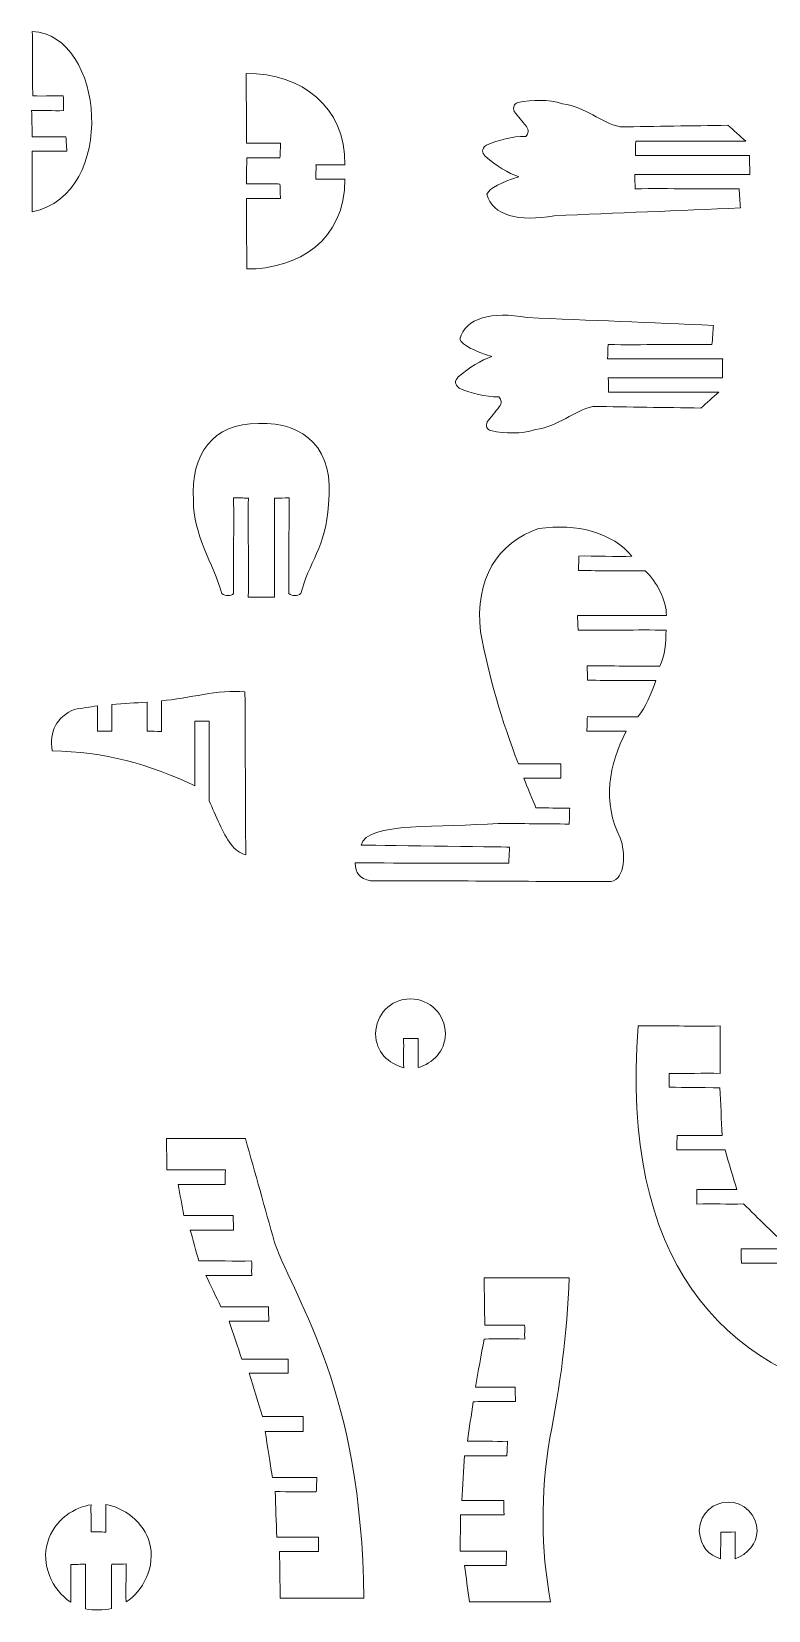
# Model space of a CAD drawing. Header units: millimetres. Extents: x -289 to 141, y -313 to 407.
# Drawn here: x -289.5 to -124.7, y -307.1 to 46.1 of the extents above; entities that cross this region are included whole.
import ezdxf

# ---------------------------------------------------------------- set-up
doc = ezdxf.new("R2010")
doc.units = ezdxf.units.MM
doc.header["$MEASUREMENT"] = 0
doc.layers.add('Camada 1', color=7, linetype='Continuous')

msp = doc.modelspace()

# ---------------------------------------------------------------- linework, layer by layer
at = {"layer": 'Camada 1', "color": 1, "lineweight": 5}
for points, knots in [([(-289.3064, 46.0622), (-289.2787, 41.3841), (-289.2512, 36.337), (-289.2233, 31.6587), (-289.2233, 31.6587), (-286.9441, 31.631), (-282.8006, 31.6757), (-282.3788, 31.6715), (-282.3788, 31.6715), (-282.3511, 30.5579), (-282.3301, 29.4949), (-282.3022, 28.3811), (-282.3022, 28.3811), (-284.6926, 28.3254), (-287.0818, 28.4478), (-289.472, 28.3919), (-289.472, 28.3919), (-289.4164, 26.4149), (-289.362, 24.4814), (-289.3064, 22.5041), (-289.3064, 22.5041), (-286.8049, 22.6156), (-284.2844, 22.4232), (-281.7829, 22.5345), (-281.7829, 22.5345), (-281.6996, 21.1979), (-281.6635, 20.6188), (-281.5799, 19.2821), (-281.5799, 19.2821), (-284.1927, 19.2821), (-286.7273, 19.2836), (-289.3397, 19.2836), (-289.3397, 19.2836), (-289.3118, 14.9117), (-289.3341, 10.0845), (-289.3064, 5.7126), (-289.3064, 5.7126), (-270.1133, 9.7535), (-273.1503, 45.4322), (-289.3064, 46.0622)], [0, 0, 0, 0, 0.1, 0.1, 0.1, 0.1, 0.2, 0.2, 0.2, 0.2, 0.3, 0.3, 0.3, 0.3, 0.4, 0.4, 0.4, 0.4, 0.5, 0.5, 0.5, 0.5, 0.6, 0.6, 0.6, 0.6, 0.7, 0.7, 0.7, 0.7, 0.8, 0.8, 0.8, 0.8, 0.9, 0.9, 0.9, 0.9, 1, 1, 1, 1]), ([(-241.3535, -7.0455), (-229.9155, -7.0955), (-219.2799, -0.605), (-219.4035, 13.0508), (-219.4035, 13.0508), (-221.5571, 13.0508), (-223.7228, 13.0486), (-225.8762, 13.0486), (-225.8762, 13.0486), (-225.9169, 14.1862), (-225.822, 15.1319), (-225.8626, 16.2698), (-225.8626, 16.2698), (-225.4222, 16.2564), (-219.7779, 16.2839), (-219.4122, 16.2725), (-219.4122, 16.2725), (-219.298, 29.3807), (-229.0017, 36.6339), (-241.4754, 36.7152), (-241.4754, 36.7152), (-241.4754, 31.4329), (-241.372, 26.3837), (-241.372, 21.1016), (-241.372, 21.1016), (-238.853, 21.1016), (-236.3211, 21.1165), (-233.8019, 21.1165), (-233.8019, 21.1165), (-233.8019, 19.938), (-233.9161, 19.0101), (-233.9161, 17.8319), (-233.9161, 17.8319), (-234.3661, 17.8302), (-241.1948, 17.8436), (-241.3636, 17.8413), (-241.3636, 17.8413), (-241.3636, 16.0129), (-241.38, 13.797), (-241.38, 11.9686), (-241.38, 11.9686), (-241.2101, 11.9765), (-234.3901, 11.9827), (-233.9139, 11.9589), (-233.9139, 11.9589), (-233.8733, 10.6181), (-233.8568, 10.0701), (-233.816, 8.7293), (-233.816, 8.7293), (-233.9942, 8.7189), (-241.2234, 8.7421), (-241.4091, 8.731), (-241.4091, 8.731), (-241.4091, 3.8552), (-241.3535, -2.1697), (-241.3535, -7.0455)], [0, 0, 0, 0, 0.07142857, 0.07142857, 0.07142857, 0.07142857, 0.14285714, 0.14285714, 0.14285714, 0.14285714, 0.21428571, 0.21428571, 0.21428571, 0.21428571, 0.28571429, 0.28571429, 0.28571429, 0.28571429, 0.35714286, 0.35714286, 0.35714286, 0.35714286, 0.42857143, 0.42857143, 0.42857143, 0.42857143, 0.5, 0.5, 0.5, 0.5, 0.57142857, 0.57142857, 0.57142857, 0.57142857, 0.64285714, 0.64285714, 0.64285714, 0.64285714, 0.71428571, 0.71428571, 0.71428571, 0.71428571, 0.78571429, 0.78571429, 0.78571429, 0.78571429, 0.85714286, 0.85714286, 0.85714286, 0.85714286, 0.92857143, 0.92857143, 0.92857143, 0.92857143, 1, 1, 1, 1]), ([(-187.645, 9.6806), (-186.3543, 4.8802), (-180.504, 3.4276), (-172.5803, 4.8552), (-172.5803, 4.8552), (-158.6925, 5.4437), (-144.8048, 6.0321), (-130.917, 6.6206), (-130.917, 6.6206), (-131.074, 7.7585), (-131.0904, 9.7612), (-131.2471, 10.8988), (-131.2471, 10.8988), (-138.9365, 10.7811), (-146.8004, 11.0165), (-154.4895, 10.8988), (-154.4895, 10.8988), (-154.5288, 12.1934), (-154.5342, 12.7977), (-154.5733, 14.0924), (-154.5733, 14.0924), (-145.9817, 14.0924), (-137.4339, 14.1203), (-128.8423, 14.1203), (-128.8423, 14.1203), (-128.8849, 14.6588), (-128.8611, 18.1406), (-128.8789, 18.3308), (-128.8789, 18.3308), (-137.2744, 18.2522), (-146.0428, 18.4242), (-154.438, 18.3459), (-154.438, 18.3459), (-154.399, 19.5619), (-154.4017, 20.3088), (-154.3624, 21.5251), (-154.3624, 21.5251), (-146.1632, 21.5251), (-137.9363, 21.5476), (-129.7369, 21.5476), (-129.7369, 21.5476), (-131.0708, 22.7635), (-132.408, 23.8821), (-133.7417, 25.0984), (-133.7417, 25.0984), (-141.7841, 24.9807), (-149.8265, 24.863), (-157.8687, 24.7453), (-157.8687, 24.7453), (-162.2335, 25.719), (-165.4033, 29.1711), (-170.6972, 29.9238), (-170.6972, 29.9238), (-174.0322, 30.8769), (-177.3671, 30.9022), (-180.7011, 30.1592), (-180.7011, 30.1592), (-181.5813, 29.8953), (-181.856, 29.2285), (-181.525, 28.1584), (-181.525, 28.1584), (-180.6227, 27.0598), (-179.7205, 25.9613), (-178.818, 24.863), (-178.818, 24.863), (-178.194, 24.0092), (-178.3116, 23.2764), (-178.9357, 22.6268), (-178.9357, 22.6268), (-182.0397, 22.6065), (-184.9633, 21.8635), (-187.7627, 20.626), (-187.7627, 20.626), (-188.9349, 19.8017), (-188.7702, 18.9781), (-187.9981, 18.1545), (-187.9981, 18.1545), (-185.4555, 15.8926), (-182.937, 14.4778), (-180.4657, 13.5645), (-180.4657, 13.5645), (-184.4129, 12.367), (-187.0135, 11.0855), (-187.645, 9.6806)], [0, 0, 0, 0, 0.04761905, 0.04761905, 0.04761905, 0.04761905, 0.0952381, 0.0952381, 0.0952381, 0.0952381, 0.14285714, 0.14285714, 0.14285714, 0.14285714, 0.19047619, 0.19047619, 0.19047619, 0.19047619, 0.23809524, 0.23809524, 0.23809524, 0.23809524, 0.28571429, 0.28571429, 0.28571429, 0.28571429, 0.33333333, 0.33333333, 0.33333333, 0.33333333, 0.38095238, 0.38095238, 0.38095238, 0.38095238, 0.42857143, 0.42857143, 0.42857143, 0.42857143, 0.47619048, 0.47619048, 0.47619048, 0.47619048, 0.52380952, 0.52380952, 0.52380952, 0.52380952, 0.57142857, 0.57142857, 0.57142857, 0.57142857, 0.61904762, 0.61904762, 0.61904762, 0.61904762, 0.66666667, 0.66666667, 0.66666667, 0.66666667, 0.71428571, 0.71428571, 0.71428571, 0.71428571, 0.76190476, 0.76190476, 0.76190476, 0.76190476, 0.80952381, 0.80952381, 0.80952381, 0.80952381, 0.85714286, 0.85714286, 0.85714286, 0.85714286, 0.9047619, 0.9047619, 0.9047619, 0.9047619, 0.95238095, 0.95238095, 0.95238095, 0.95238095, 1, 1, 1, 1]), ([(-193.7012, -22.736), (-192.4105, -17.9356), (-186.5602, -16.483), (-178.6365, -17.9106), (-178.6365, -17.9106), (-164.7487, -18.4991), (-150.861, -19.0875), (-136.9732, -19.676), (-136.9732, -19.676), (-137.1302, -20.8139), (-137.1466, -22.8166), (-137.3033, -23.9542), (-137.3033, -23.9542), (-144.9927, -23.8365), (-152.8566, -24.0719), (-160.5457, -23.9542), (-160.5457, -23.9542), (-160.585, -25.2488), (-160.5904, -25.8531), (-160.6295, -27.1478), (-160.6295, -27.1478), (-152.0379, -27.1478), (-143.4901, -27.1757), (-134.8985, -27.1757), (-134.8985, -27.1757), (-134.9411, -27.7142), (-134.9173, -31.196), (-134.9351, -31.3862), (-134.9351, -31.3862), (-143.3306, -31.3076), (-152.099, -31.4796), (-160.4942, -31.4013), (-160.4942, -31.4013), (-160.4552, -32.6173), (-160.4579, -33.3642), (-160.4186, -34.5805), (-160.4186, -34.5805), (-152.2194, -34.5805), (-143.9925, -34.603), (-135.7931, -34.603), (-135.7931, -34.603), (-137.127, -35.8189), (-138.4642, -36.9375), (-139.7979, -38.1538), (-139.7979, -38.1538), (-147.8403, -38.0361), (-155.8827, -37.9184), (-163.9249, -37.8007), (-163.9249, -37.8007), (-168.2897, -38.7744), (-171.4595, -42.2265), (-176.7534, -42.9792), (-176.7534, -42.9792), (-180.0884, -43.9323), (-183.4233, -43.9576), (-186.7573, -43.2146), (-186.7573, -43.2146), (-187.6375, -42.9507), (-187.9122, -42.2839), (-187.5812, -41.2138), (-187.5812, -41.2138), (-186.6789, -40.1152), (-185.7767, -39.0167), (-184.8742, -37.9184), (-184.8742, -37.9184), (-184.2502, -37.0646), (-184.3678, -36.3318), (-184.9919, -35.6822), (-184.9919, -35.6822), (-188.0959, -35.6619), (-191.0195, -34.9189), (-193.8189, -33.6814), (-193.8189, -33.6814), (-194.9911, -32.8571), (-194.8264, -32.0335), (-194.0543, -31.2099), (-194.0543, -31.2099), (-191.5117, -28.948), (-188.9932, -27.5332), (-186.5219, -26.6199), (-186.5219, -26.6199), (-190.4691, -25.4224), (-193.0697, -24.1409), (-193.7012, -22.736)], [0, 0, 0, 0, 0.04761905, 0.04761905, 0.04761905, 0.04761905, 0.0952381, 0.0952381, 0.0952381, 0.0952381, 0.14285714, 0.14285714, 0.14285714, 0.14285714, 0.19047619, 0.19047619, 0.19047619, 0.19047619, 0.23809524, 0.23809524, 0.23809524, 0.23809524, 0.28571429, 0.28571429, 0.28571429, 0.28571429, 0.33333333, 0.33333333, 0.33333333, 0.33333333, 0.38095238, 0.38095238, 0.38095238, 0.38095238, 0.42857143, 0.42857143, 0.42857143, 0.42857143, 0.47619048, 0.47619048, 0.47619048, 0.47619048, 0.52380952, 0.52380952, 0.52380952, 0.52380952, 0.57142857, 0.57142857, 0.57142857, 0.57142857, 0.61904762, 0.61904762, 0.61904762, 0.61904762, 0.66666667, 0.66666667, 0.66666667, 0.66666667, 0.71428571, 0.71428571, 0.71428571, 0.71428571, 0.76190476, 0.76190476, 0.76190476, 0.76190476, 0.80952381, 0.80952381, 0.80952381, 0.80952381, 0.85714286, 0.85714286, 0.85714286, 0.85714286, 0.9047619, 0.9047619, 0.9047619, 0.9047619, 0.95238095, 0.95238095, 0.95238095, 0.95238095, 1, 1, 1, 1]), ([(-238.7017, -41.5931), (-228.4179, -41.2801), (-221.5537, -47.2866), (-223.0983, -59.741), (-223.0983, -59.741), (-223.5122, -69.2052), (-227.6349, -72.8836), (-229.2354, -79.6773), (-229.2354, -79.6773), (-230.0773, -80.2586), (-231.1397, -80.2238), (-231.9215, -79.6778), (-231.9215, -79.6778), (-231.9215, -72.5411), (-231.8909, -65.4041), (-231.8909, -58.2674), (-231.8909, -58.2674), (-233.0871, -58.2674), (-233.929, -58.3183), (-235.1252, -58.3183), (-235.1252, -58.3183), (-235.1049, -65.6984), (-235.1635, -73.0997), (-235.1433, -80.4797), (-235.1433, -80.4797), (-236.9072, -80.5), (-239.24, -80.4226), (-241.0039, -80.4428), (-241.0039, -80.4428), (-240.9025, -73.0628), (-241.0828, -65.686), (-240.9814, -58.306), (-240.9814, -58.306), (-242.4615, -58.2654), (-242.8061, -58.256), (-244.2862, -58.2155), (-244.2862, -58.2155), (-244.2254, -65.3117), (-244.3366, -72.5809), (-244.2758, -79.6771), (-244.2758, -79.6771), (-244.888, -80.2327), (-246.1757, -80.3076), (-246.9096, -79.6778), (-246.9096, -79.6778), (-248.825, -72.9347), (-253.4136, -66.3657), (-253.2637, -58.8381), (-253.2637, -58.8381), (-253.891, -48.3411), (-249.0063, -41.664), (-238.7017, -41.5931)], [0, 0, 0, 0, 0.07692308, 0.07692308, 0.07692308, 0.07692308, 0.15384615, 0.15384615, 0.15384615, 0.15384615, 0.23076923, 0.23076923, 0.23076923, 0.23076923, 0.30769231, 0.30769231, 0.30769231, 0.30769231, 0.38461538, 0.38461538, 0.38461538, 0.38461538, 0.46153846, 0.46153846, 0.46153846, 0.46153846, 0.53846154, 0.53846154, 0.53846154, 0.53846154, 0.61538462, 0.61538462, 0.61538462, 0.61538462, 0.69230769, 0.69230769, 0.69230769, 0.69230769, 0.76923077, 0.76923077, 0.76923077, 0.76923077, 0.84615385, 0.84615385, 0.84615385, 0.84615385, 0.92307692, 0.92307692, 0.92307692, 0.92307692, 1, 1, 1, 1]), ([(-176.0821, -65.127), (-167.5095, -63.8341), (-159.4327, -66.0913), (-155.2017, -71.3274), (-155.2017, -71.3274), (-158.3911, -71.4412), (-163.8813, -71.1667), (-167.0704, -71.2807), (-167.0704, -71.2807), (-167.1275, -72.4767), (-167.0924, -73.3344), (-167.1493, -74.5303), (-167.1493, -74.5303), (-162.1377, -74.5303), (-157.2361, -74.5855), (-152.2243, -74.5855), (-152.2243, -74.5855), (-149.4605, -77.2254), (-147.4886, -81.2485), (-147.4874, -84.5807), (-147.4874, -84.5807), (-153.8089, -84.6376), (-161.0614, -84.5243), (-167.3829, -84.5815), (-167.3829, -84.5815), (-167.3261, -85.7774), (-167.2813, -86.6141), (-167.2242, -87.8101), (-167.2242, -87.8101), (-160.6749, -87.867), (-154.117, -87.7686), (-147.5675, -87.8257), (-147.5675, -87.8257), (-147.6108, -90.6234), (-147.82, -93.6416), (-148.9356, -95.9025), (-148.9356, -95.9025), (-154.2891, -96.0162), (-159.8494, -95.7398), (-165.2027, -95.8538), (-165.2027, -95.8538), (-165.2027, -96.9926), (-165.1475, -97.9117), (-165.1475, -99.0508), (-165.1475, -99.0508), (-160.2499, -99.1076), (-154.7381, -99.0584), (-149.8403, -99.1155), (-149.8403, -99.1155), (-150.9336, -102.1108), (-152.0819, -105.016), (-153.8483, -107.2267), (-153.8483, -107.2267), (-154.1603, -107.2141), (-165.0056, -107.198), (-165.1626, -107.1968), (-165.1626, -107.1968), (-165.2197, -108.3928), (-165.2264, -109.228), (-165.2833, -110.4239), (-165.2833, -110.4239), (-164.7811, -110.4269), (-157.0561, -110.4511), (-156.4714, -110.4613), (-156.4714, -110.4613), (-160.3713, -117.8334), (-161.8793, -126.378), (-157.8009, -134.3223), (-157.8009, -134.3223), (-156.6267, -137.5749), (-156.665, -143.5604), (-159.8511, -144.0608), (-159.8511, -144.0608), (-177.7906, -144.1177), (-195.7301, -143.8504), (-213.6696, -143.9076), (-213.6696, -143.9076), (-216.1199, -143.3871), (-217.1047, -142.2393), (-217.0866, -139.9114), (-217.0866, -139.9114), (-205.6395, -139.9683), (-194.1924, -139.9033), (-182.7453, -139.9604), (-182.7453, -139.9604), (-182.6882, -138.7644), (-182.6313, -137.5685), (-182.5745, -136.3725), (-182.5745, -136.3725), (-184.2879, -136.3693), (-214.7422, -135.9252), (-215.7599, -135.924), (-215.7599, -135.924), (-214.757, -130.6656), (-197.5224, -132.097), (-185.1372, -131.0677), (-185.1372, -131.0677), (-179.8408, -131.1245), (-174.5251, -131.1636), (-169.2287, -131.2207), (-169.2287, -131.2207), (-169.1718, -129.7968), (-169.1661, -129.0634), (-169.109, -127.6397), (-169.109, -127.6397), (-171.7289, -127.6966), (-174.04, -127.5648), (-176.6597, -127.6219), (-176.6597, -127.6219), (-177.3431, -125.8563), (-178.7109, -122.7236), (-179.3943, -120.9582), (-179.3943, -120.9582), (-179.0635, -120.9579), (-171.4038, -120.9448), (-171.1274, -120.9476), (-171.1274, -120.9476), (-171.1274, -119.7516), (-171.1274, -118.9193), (-171.1274, -117.7234), (-171.1274, -117.7234), (-171.3034, -117.7172), (-177.4699, -117.8327), (-180.6024, -117.7189), (-180.6024, -117.7189), (-184.3045, -108.19), (-187.1309, -98.4821), (-189.0669, -88.1921), (-189.0669, -88.1921), (-190.36, -76.3934), (-185.272, -68.2481), (-176.0821, -65.127)], [0, 0, 0, 0, 0.03030303, 0.03030303, 0.03030303, 0.03030303, 0.06060606, 0.06060606, 0.06060606, 0.06060606, 0.09090909, 0.09090909, 0.09090909, 0.09090909, 0.12121212, 0.12121212, 0.12121212, 0.12121212, 0.15151515, 0.15151515, 0.15151515, 0.15151515, 0.18181818, 0.18181818, 0.18181818, 0.18181818, 0.21212121, 0.21212121, 0.21212121, 0.21212121, 0.24242424, 0.24242424, 0.24242424, 0.24242424, 0.27272727, 0.27272727, 0.27272727, 0.27272727, 0.3030303, 0.3030303, 0.3030303, 0.3030303, 0.33333333, 0.33333333, 0.33333333, 0.33333333, 0.36363636, 0.36363636, 0.36363636, 0.36363636, 0.39393939, 0.39393939, 0.39393939, 0.39393939, 0.42424242, 0.42424242, 0.42424242, 0.42424242, 0.45454545, 0.45454545, 0.45454545, 0.45454545, 0.48484848, 0.48484848, 0.48484848, 0.48484848, 0.51515152, 0.51515152, 0.51515152, 0.51515152, 0.54545455, 0.54545455, 0.54545455, 0.54545455, 0.57575758, 0.57575758, 0.57575758, 0.57575758, 0.60606061, 0.60606061, 0.60606061, 0.60606061, 0.63636364, 0.63636364, 0.63636364, 0.63636364, 0.66666667, 0.66666667, 0.66666667, 0.66666667, 0.6969697, 0.6969697, 0.6969697, 0.6969697, 0.72727273, 0.72727273, 0.72727273, 0.72727273, 0.75757576, 0.75757576, 0.75757576, 0.75757576, 0.78787879, 0.78787879, 0.78787879, 0.78787879, 0.81818182, 0.81818182, 0.81818182, 0.81818182, 0.84848485, 0.84848485, 0.84848485, 0.84848485, 0.87878788, 0.87878788, 0.87878788, 0.87878788, 0.90909091, 0.90909091, 0.90909091, 0.90909091, 0.93939394, 0.93939394, 0.93939394, 0.93939394, 0.96969697, 0.96969697, 0.96969697, 0.96969697, 1, 1, 1, 1]), ([(-241.5779, -138.0764), (-242.9316, -137.7617), (-243.9839, -136.9277), (-244.8567, -135.7873), (-244.8567, -135.7873), (-246.7771, -133.2775), (-248.2453, -129.2947), (-249.7451, -126.0616), (-249.7451, -126.0616), (-249.7451, -120.1861), (-249.7224, -114.0646), (-249.7224, -108.1889), (-249.7224, -108.1889), (-250.7507, -108.1612), (-251.9462, -108.2487), (-252.9748, -108.2208), (-252.9748, -108.2208), (-252.9995, -109.081), (-252.9639, -121.1143), (-252.9723, -122.6611), (-252.9723, -122.6611), (-262.882, -117.9109), (-273.348, -114.9762), (-284.8539, -114.8526), (-284.8539, -114.8526), (-285.5379, -110.4188), (-283.8978, -107.3279), (-279.9343, -105.5796), (-279.9343, -105.5796), (-278.1833, -105.3012), (-276.494, -105.0324), (-274.743, -104.7538), (-274.743, -104.7538), (-274.6874, -106.6475), (-274.7996, -108.5316), (-274.744, -110.425), (-274.744, -110.425), (-273.66, -110.425), (-272.6043, -110.425), (-271.5203, -110.425), (-271.5203, -110.425), (-271.4924, -108.5872), (-271.5346, -106.3125), (-271.5069, -104.4744), (-271.5069, -104.4744), (-268.8942, -104.2795), (-266.2513, -104.1198), (-263.6386, -103.9247), (-263.6386, -103.9247), (-263.6386, -105.9853), (-263.6586, -108.3676), (-263.6586, -110.4282), (-263.6586, -110.4282), (-262.4634, -110.4282), (-261.6296, -110.5084), (-260.4347, -110.5084), (-260.4347, -110.5084), (-260.4624, -108.225), (-260.3949, -105.9418), (-260.4228, -103.6584), (-260.4228, -103.6584), (-254.4422, -103.1221), (-247.6561, -101.065), (-241.7445, -101.6532), (-241.7445, -101.6532), (-241.6889, -113.7944), (-241.6332, -125.9355), (-241.5779, -138.0764)], [0, 0, 0, 0, 0.05882353, 0.05882353, 0.05882353, 0.05882353, 0.11764706, 0.11764706, 0.11764706, 0.11764706, 0.17647059, 0.17647059, 0.17647059, 0.17647059, 0.23529412, 0.23529412, 0.23529412, 0.23529412, 0.29411765, 0.29411765, 0.29411765, 0.29411765, 0.35294118, 0.35294118, 0.35294118, 0.35294118, 0.41176471, 0.41176471, 0.41176471, 0.41176471, 0.47058824, 0.47058824, 0.47058824, 0.47058824, 0.52941176, 0.52941176, 0.52941176, 0.52941176, 0.58823529, 0.58823529, 0.58823529, 0.58823529, 0.64705882, 0.64705882, 0.64705882, 0.64705882, 0.70588235, 0.70588235, 0.70588235, 0.70588235, 0.76470588, 0.76470588, 0.76470588, 0.76470588, 0.82352941, 0.82352941, 0.82352941, 0.82352941, 0.88235294, 0.88235294, 0.88235294, 0.88235294, 0.94117647, 0.94117647, 0.94117647, 0.94117647, 1, 1, 1, 1]), ([(-204.7214, -170.3021), (-209.3868, -170.451), (-212.3996, -173.8005), (-212.5396, -178.1203), (-212.5396, -178.1203), (-212.43, -182.2919), (-209.7199, -184.763), (-206.2539, -185.7429), (-206.2539, -185.7429), (-206.285, -183.5626), (-206.2311, -181.3801), (-206.2625, -179.2), (-206.2625, -179.2), (-204.9948, -179.1879), (-204.2951, -179.1812), (-203.0274, -179.1691), (-203.0274, -179.1691), (-203.0242, -181.3425), (-203.0396, -183.5349), (-203.0363, -185.7082), (-203.0363, -185.7082), (-199.6801, -184.6792), (-197.0595, -182.1881), (-196.9032, -178.1203), (-196.9032, -178.1203), (-197.0187, -173.7266), (-200.2745, -170.4252), (-204.7214, -170.3021)], [0, 0, 0, 0, 0.14285714, 0.14285714, 0.14285714, 0.14285714, 0.28571429, 0.28571429, 0.28571429, 0.28571429, 0.42857143, 0.42857143, 0.42857143, 0.42857143, 0.57142857, 0.57142857, 0.57142857, 0.57142857, 0.71428571, 0.71428571, 0.71428571, 0.71428571, 0.85714286, 0.85714286, 0.85714286, 0.85714286, 1, 1, 1, 1]), ([(-153.8068, -176.3952), (-147.6914, -176.343), (-141.5845, -176.4429), (-135.4692, -176.3905), (-135.4692, -176.3905), (-135.4692, -179.9225), (-135.4692, -183.4545), (-135.4692, -186.9868), (-135.4692, -186.9868), (-139.2799, -186.9512), (-143.0871, -187.0239), (-146.8975, -186.9883), (-146.8975, -186.9883), (-146.8619, -188.1655), (-146.8931, -188.9243), (-146.8574, -190.1017), (-146.8574, -190.1017), (-146.5632, -190.1071), (-139.2482, -190.1482), (-135.5087, -190.2196), (-135.5087, -190.2196), (-135.3307, -193.6446), (-135.22, -197.4763), (-135.0419, -200.9015), (-135.0419, -200.9015), (-138.3895, -200.9015), (-141.7371, -200.9015), (-145.0844, -200.9015), (-145.0844, -200.9015), (-145.1202, -202.0787), (-145.1465, -202.947), (-145.1821, -204.1245), (-145.1821, -204.1245), (-141.5496, -204.1245), (-138.0184, -204.1158), (-134.3857, -204.1158), (-134.3857, -204.1158), (-133.5312, -206.9701), (-132.5847, -210.1421), (-131.73, -212.9964), (-131.73, -212.9964), (-134.7215, -212.9964), (-137.713, -212.9964), (-140.7043, -212.9964), (-140.7043, -212.9964), (-140.7043, -214.3521), (-140.7043, -214.8649), (-140.7043, -216.2209), (-140.7043, -216.2209), (-136.9651, -216.185), (-133.9718, -216.2483), (-130.2323, -216.2127), (-130.2323, -216.2127), (-127.0551, -219.3051), (-123.132, -223.1417), (-119.9547, -226.2344), (-119.9547, -226.2344), (-123.5721, -226.1998), (-127.1862, -226.2668), (-130.8035, -226.2324), (-130.8035, -226.2324), (-130.7691, -227.4037), (-130.7432, -228.2891), (-130.7086, -229.4606), (-130.7086, -229.4606), (-110.2795, -229.4606), (-89.8459, -229.4633), (-69.4166, -229.4633), (-69.4166, -229.4633), (-69.3777, -232.0926), (-69.3379, -234.9039), (-69.2991, -237.5334), (-69.2991, -237.5334), (-80.6478, -237.4877), (-91.9965, -237.5952), (-103.3452, -237.5497), (-103.3452, -237.5497), (-103.3452, -238.7803), (-103.3452, -239.55), (-103.3452, -240.7806), (-103.3452, -240.7806), (-91.8143, -240.8261), (-80.3429, -240.7138), (-68.8118, -240.7596), (-68.8118, -240.7596), (-68.4473, -243.3117), (-68.023, -246.3297), (-67.6583, -248.8821), (-67.6583, -248.8821), (-74.2672, -248.8821), (-80.8758, -248.8821), (-87.4844, -248.8821), (-87.4844, -248.8821), (-87.5257, -250.0457), (-87.5576, -250.9494), (-87.5989, -252.1132), (-87.5989, -252.1132), (-80.6819, -252.1439), (-73.8634, -252.0766), (-66.9465, -252.1075), (-66.9465, -252.1075), (-66.3009, -254.4132), (-65.5718, -257.0568), (-64.9262, -259.3625), (-64.9262, -259.3625), (-69.3224, -259.3625), (-73.7131, -259.3822), (-78.109, -259.3822), (-78.109, -259.3822), (-78.0784, -260.5503), (-78.0549, -261.4404), (-78.024, -262.6087), (-78.024, -262.6087), (-73.2282, -262.6087), (-68.4698, -262.6047), (-63.6741, -262.6047), (-63.6741, -262.6047), (-61.3225, -269.1404), (-60.2177, -276.4282), (-60.0412, -283.7555), (-60.0412, -283.7555), (-60.5354, -285.3639), (-61.6318, -286.0308), (-63.4543, -285.5625), (-63.4543, -285.5625), (-65.9187, -284.8657), (-68.2841, -283.6759), (-70.5816, -282.1494), (-70.5816, -282.1494), (-75.0989, -278.1003), (-79.6163, -274.0516), (-84.1336, -270.0028), (-84.1336, -270.0028), (-89.4936, -265.0451), (-94.7378, -262.1713), (-99.8941, -260.8677), (-99.8941, -260.8677), (-135.9387, -252.8968), (-157.6427, -228.8039), (-153.8068, -176.3952)], [0, 0, 0, 0, 0.02857143, 0.02857143, 0.02857143, 0.02857143, 0.05714286, 0.05714286, 0.05714286, 0.05714286, 0.08571429, 0.08571429, 0.08571429, 0.08571429, 0.11428571, 0.11428571, 0.11428571, 0.11428571, 0.14285714, 0.14285714, 0.14285714, 0.14285714, 0.17142857, 0.17142857, 0.17142857, 0.17142857, 0.2, 0.2, 0.2, 0.2, 0.22857143, 0.22857143, 0.22857143, 0.22857143, 0.25714286, 0.25714286, 0.25714286, 0.25714286, 0.28571429, 0.28571429, 0.28571429, 0.28571429, 0.31428571, 0.31428571, 0.31428571, 0.31428571, 0.34285714, 0.34285714, 0.34285714, 0.34285714, 0.37142857, 0.37142857, 0.37142857, 0.37142857, 0.4, 0.4, 0.4, 0.4, 0.42857143, 0.42857143, 0.42857143, 0.42857143, 0.45714286, 0.45714286, 0.45714286, 0.45714286, 0.48571429, 0.48571429, 0.48571429, 0.48571429, 0.51428571, 0.51428571, 0.51428571, 0.51428571, 0.54285714, 0.54285714, 0.54285714, 0.54285714, 0.57142857, 0.57142857, 0.57142857, 0.57142857, 0.6, 0.6, 0.6, 0.6, 0.62857143, 0.62857143, 0.62857143, 0.62857143, 0.65714286, 0.65714286, 0.65714286, 0.65714286, 0.68571429, 0.68571429, 0.68571429, 0.68571429, 0.71428571, 0.71428571, 0.71428571, 0.71428571, 0.74285714, 0.74285714, 0.74285714, 0.74285714, 0.77142857, 0.77142857, 0.77142857, 0.77142857, 0.8, 0.8, 0.8, 0.8, 0.82857143, 0.82857143, 0.82857143, 0.82857143, 0.85714286, 0.85714286, 0.85714286, 0.85714286, 0.88571429, 0.88571429, 0.88571429, 0.88571429, 0.91428571, 0.91428571, 0.91428571, 0.91428571, 0.94285714, 0.94285714, 0.94285714, 0.94285714, 0.97142857, 0.97142857, 0.97142857, 0.97142857, 1, 1, 1, 1]), ([(-235.1272, -224.8271), (-237.3028, -217.041), (-239.4524, -209.3475), (-241.6282, -201.5612), (-241.6282, -201.5612), (-247.5099, -201.598), (-253.4173, -201.5545), (-259.299, -201.5914), (-259.299, -201.5914), (-259.2614, -203.6742), (-259.2527, -206.4949), (-259.2154, -208.5775), (-259.2154, -208.5775), (-254.859, -208.5592), (-250.4851, -208.584), (-246.129, -208.5654), (-246.129, -208.5654), (-246.1473, -209.8914), (-246.1525, -210.496), (-246.171, -211.8217), (-246.171, -211.8217), (-249.6815, -211.8035), (-253.1698, -211.8489), (-256.6806, -211.8304), (-256.6806, -211.8304), (-256.2761, -214.0404), (-255.8053, -216.6101), (-255.401, -218.8198), (-255.401, -218.8198), (-251.7249, -218.8383), (-248.0811, -218.7973), (-244.4051, -218.8156), (-244.4051, -218.8156), (-244.35, -219.9942), (-244.3478, -220.8965), (-244.2926, -222.0749), (-244.2926, -222.0749), (-244.4118, -222.0734), (-250.7299, -222.11), (-253.9833, -222.0731), (-253.9833, -222.0731), (-253.3216, -224.4305), (-252.7307, -226.6021), (-252.069, -228.9594), (-252.069, -228.9594), (-248.1906, -228.9226), (-244.1478, -229), (-240.2696, -228.9631), (-240.2696, -228.9631), (-240.1959, -230.1232), (-240.2953, -231.0311), (-240.2219, -232.1913), (-240.2219, -232.1913), (-243.6221, -232.2281), (-247.1104, -232.1532), (-250.5108, -232.19), (-250.5108, -232.19), (-249.3895, -234.5286), (-248.247, -236.8869), (-247.1259, -239.2256), (-247.1259, -239.2256), (-243.6006, -239.167), (-240.0048, -239.2746), (-236.4797, -239.216), (-236.4797, -239.216), (-236.4631, -240.4073), (-236.4517, -241.2269), (-236.4352, -242.4184), (-236.4352, -242.4184), (-239.3419, -242.4513), (-242.4024, -242.3969), (-245.3094, -242.43), (-245.3094, -242.43), (-244.4175, -245.0277), (-243.3454, -248.313), (-242.4536, -250.9108), (-242.4536, -250.9108), (-239.0017, -250.8777), (-235.5666, -250.943), (-232.1149, -250.9101), (-232.1149, -250.9101), (-232.0983, -252.0848), (-232.0867, -252.9134), (-232.0701, -254.0883), (-232.0701, -254.0883), (-234.9771, -254.0883), (-237.8836, -254.0883), (-240.7905, -254.0883), (-240.7905, -254.0883), (-239.7996, -257.1493), (-238.8086, -260.6845), (-237.8176, -263.7458), (-237.8176, -263.7458), (-234.7788, -263.7127), (-231.7401, -263.7755), (-228.7011, -263.7423), (-228.7011, -263.7423), (-228.7011, -265.0659), (-228.7011, -265.8198), (-228.7011, -267.1436), (-228.7011, -267.1436), (-231.5418, -267.127), (-234.3825, -267.1104), (-237.2232, -267.0941), (-237.2232, -267.0941), (-236.7, -270.3297), (-236.1266, -274.1698), (-235.6034, -277.4056), (-235.6034, -277.4056), (-232.2662, -277.3784), (-229.0069, -277.4197), (-225.6695, -277.3925), (-225.6695, -277.3925), (-225.7239, -278.6972), (-225.7501, -279.3292), (-225.8042, -280.634), (-225.8042, -280.634), (-228.8704, -280.6068), (-231.9364, -280.5796), (-235.0023, -280.5526), (-235.0023, -280.5526), (-234.8668, -283.8416), (-234.7568, -287.4337), (-234.6211, -290.7229), (-234.6211, -290.7229), (-231.5279, -290.8045), (-228.4091, -290.6604), (-225.3159, -290.742), (-225.3159, -290.742), (-225.3159, -291.8835), (-225.3159, -292.8305), (-225.3159, -293.9723), (-225.3159, -293.9723), (-228.2192, -293.9993), (-231.1227, -293.9187), (-234.0257, -293.9459), (-234.0257, -293.9459), (-233.9715, -297.3436), (-233.9171, -300.9671), (-233.8627, -304.3652), (-233.8627, -304.3652), (-227.6223, -304.4195), (-221.3828, -304.3632), (-215.1422, -304.4176), (-215.1422, -304.4176), (-215.7049, -257.6695), (-230.0296, -238.8513), (-235.1272, -224.8271)], [0, 0, 0, 0, 0.02702703, 0.02702703, 0.02702703, 0.02702703, 0.05405405, 0.05405405, 0.05405405, 0.05405405, 0.08108108, 0.08108108, 0.08108108, 0.08108108, 0.10810811, 0.10810811, 0.10810811, 0.10810811, 0.13513514, 0.13513514, 0.13513514, 0.13513514, 0.16216216, 0.16216216, 0.16216216, 0.16216216, 0.18918919, 0.18918919, 0.18918919, 0.18918919, 0.21621622, 0.21621622, 0.21621622, 0.21621622, 0.24324324, 0.24324324, 0.24324324, 0.24324324, 0.27027027, 0.27027027, 0.27027027, 0.27027027, 0.2972973, 0.2972973, 0.2972973, 0.2972973, 0.32432432, 0.32432432, 0.32432432, 0.32432432, 0.35135135, 0.35135135, 0.35135135, 0.35135135, 0.37837838, 0.37837838, 0.37837838, 0.37837838, 0.40540541, 0.40540541, 0.40540541, 0.40540541, 0.43243243, 0.43243243, 0.43243243, 0.43243243, 0.45945946, 0.45945946, 0.45945946, 0.45945946, 0.48648649, 0.48648649, 0.48648649, 0.48648649, 0.51351351, 0.51351351, 0.51351351, 0.51351351, 0.54054054, 0.54054054, 0.54054054, 0.54054054, 0.56756757, 0.56756757, 0.56756757, 0.56756757, 0.59459459, 0.59459459, 0.59459459, 0.59459459, 0.62162162, 0.62162162, 0.62162162, 0.62162162, 0.64864865, 0.64864865, 0.64864865, 0.64864865, 0.67567568, 0.67567568, 0.67567568, 0.67567568, 0.7027027, 0.7027027, 0.7027027, 0.7027027, 0.72972973, 0.72972973, 0.72972973, 0.72972973, 0.75675676, 0.75675676, 0.75675676, 0.75675676, 0.78378378, 0.78378378, 0.78378378, 0.78378378, 0.81081081, 0.81081081, 0.81081081, 0.81081081, 0.83783784, 0.83783784, 0.83783784, 0.83783784, 0.86486486, 0.86486486, 0.86486486, 0.86486486, 0.89189189, 0.89189189, 0.89189189, 0.89189189, 0.91891892, 0.91891892, 0.91891892, 0.91891892, 0.94594595, 0.94594595, 0.94594595, 0.94594595, 0.97297297, 0.97297297, 0.97297297, 0.97297297, 1, 1, 1, 1]), ([(-173.566, -268.5442), (-171.3021, -257.0654), (-169.6235, -245.2519), (-169.2334, -232.7015), (-169.2334, -232.7015), (-175.5791, -232.7015), (-181.9249, -232.7015), (-188.2707, -232.7015), (-188.2707, -232.7015), (-188.2123, -236.1443), (-188.1648, -239.8665), (-188.1065, -243.3092), (-188.1065, -243.3092), (-187.9619, -243.3035), (-182.0873, -243.4136), (-179.1989, -243.2969), (-179.1989, -243.2969), (-179.1114, -244.5514), (-179.2553, -245.1889), (-179.1678, -246.4434), (-179.1678, -246.4434), (-182.1729, -246.2684), (-188.0667, -246.4407), (-188.2726, -246.4296), (-188.2726, -246.4296), (-188.8853, -249.9307), (-189.591, -253.7016), (-190.2037, -257.2027), (-190.2037, -257.2027), (-189.9006, -257.1997), (-184.2249, -257.2415), (-181.3364, -257.2123), (-181.3364, -257.2123), (-181.3073, -258.5252), (-181.2838, -259.1157), (-181.2546, -260.4286), (-181.2546, -260.4286), (-184.3764, -260.3411), (-190.4495, -260.4454), (-190.6975, -260.4392), (-190.6975, -260.4392), (-191.1643, -263.5902), (-191.5421, -266.1409), (-192.0089, -269.2919), (-192.0089, -269.2919), (-189.0038, -269.2627), (-186.0241, -269.3364), (-183.019, -269.3072), (-183.019, -269.3072), (-183.0774, -270.4451), (-183.1221, -271.3856), (-183.1805, -272.5235), (-183.1805, -272.5235), (-183.3281, -272.5243), (-189.5055, -272.529), (-192.6565, -272.529), (-192.6565, -272.529), (-192.8315, -275.4465), (-193.0981, -279.6199), (-193.2731, -282.5375), (-193.2731, -282.5375), (-192.8956, -282.5435), (-184.4504, -282.5319), (-183.876, -282.541), (-183.876, -282.541), (-183.8468, -283.8539), (-183.8382, -284.458), (-183.809, -285.7709), (-183.809, -285.7709), (-184.009, -285.7669), (-193.1475, -285.7736), (-193.5256, -285.7677), (-193.5256, -285.7677), (-193.5547, -288.2768), (-193.5859, -291.3519), (-193.6151, -293.861), (-193.6151, -293.861), (-192.7702, -293.8378), (-183.8678, -293.8756), (-183.2329, -293.8717), (-183.2329, -293.8717), (-183.2413, -294.0873), (-183.3014, -296.838), (-183.3105, -297.0733), (-183.3105, -297.0733), (-183.7049, -297.0632), (-192.4426, -297.0785), (-192.6305, -297.0736), (-192.6305, -297.0736), (-192.2804, -299.7578), (-191.9167, -302.511), (-191.5666, -305.1951), (-191.5666, -305.1951), (-185.5271, -305.1368), (-179.4351, -305.2535), (-173.3956, -305.1951), (-173.3956, -305.1951), (-175.5999, -293.5092), (-175.6451, -281.0325), (-173.566, -268.5442)], [0, 0, 0, 0, 0.04, 0.04, 0.04, 0.04, 0.08, 0.08, 0.08, 0.08, 0.12, 0.12, 0.12, 0.12, 0.16, 0.16, 0.16, 0.16, 0.2, 0.2, 0.2, 0.2, 0.24, 0.24, 0.24, 0.24, 0.28, 0.28, 0.28, 0.28, 0.32, 0.32, 0.32, 0.32, 0.36, 0.36, 0.36, 0.36, 0.4, 0.4, 0.4, 0.4, 0.44, 0.44, 0.44, 0.44, 0.48, 0.48, 0.48, 0.48, 0.52, 0.52, 0.52, 0.52, 0.56, 0.56, 0.56, 0.56, 0.6, 0.6, 0.6, 0.6, 0.64, 0.64, 0.64, 0.64, 0.68, 0.68, 0.68, 0.68, 0.72, 0.72, 0.72, 0.72, 0.76, 0.76, 0.76, 0.76, 0.8, 0.8, 0.8, 0.8, 0.84, 0.84, 0.84, 0.84, 0.88, 0.88, 0.88, 0.88, 0.92, 0.92, 0.92, 0.92, 0.96, 0.96, 0.96, 0.96, 1, 1, 1, 1]), ([(-263.1108, -292.0468), (-261.6028, -297.092), (-264.6233, -303.0896), (-268.3516, -305.2474), (-268.3516, -305.2474), (-268.3808, -302.855), (-268.3291, -296.8774), (-268.3306, -296.7478), (-268.3306, -296.7478), (-268.537, -296.7443), (-271.3975, -296.8081), (-271.5585, -296.8054), (-271.5585, -296.8054), (-271.5585, -296.9718), (-271.649, -303.3532), (-271.5614, -306.7376), (-271.5614, -306.7376), (-273.4613, -307.109), (-275.5474, -307.1364), (-277.4404, -306.7777), (-277.4404, -306.7777), (-277.4112, -303.3057), (-277.4486, -300.2692), (-277.4194, -296.7973), (-277.4194, -296.7973), (-278.6448, -296.7973), (-279.4951, -296.8791), (-280.7205, -296.8791), (-280.7205, -296.8791), (-280.6621, -299.5341), (-280.763, -302.6221), (-280.7046, -305.2771), (-280.7046, -305.2771), (-284.9905, -302.6013), (-287.38, -296.4973), (-285.8841, -292.0673), (-285.8841, -292.0673), (-284.501, -286.5894), (-279.4622, -283.9537), (-276.1797, -283.5155), (-276.1797, -283.5155), (-276.238, -285.2953), (-276.0936, -287.7547), (-276.152, -289.5344), (-276.152, -289.5344), (-274.8682, -289.5636), (-274.1467, -289.5799), (-272.863, -289.6091), (-272.863, -289.6091), (-272.8922, -287.7418), (-272.8487, -285.3425), (-272.8778, -283.4752), (-272.8778, -283.4752), (-269.06, -283.949), (-264.1831, -287.4859), (-263.1108, -292.0468)], [0, 0, 0, 0, 0.07142857, 0.07142857, 0.07142857, 0.07142857, 0.14285714, 0.14285714, 0.14285714, 0.14285714, 0.21428571, 0.21428571, 0.21428571, 0.21428571, 0.28571429, 0.28571429, 0.28571429, 0.28571429, 0.35714286, 0.35714286, 0.35714286, 0.35714286, 0.42857143, 0.42857143, 0.42857143, 0.42857143, 0.5, 0.5, 0.5, 0.5, 0.57142857, 0.57142857, 0.57142857, 0.57142857, 0.64285714, 0.64285714, 0.64285714, 0.64285714, 0.71428571, 0.71428571, 0.71428571, 0.71428571, 0.78571429, 0.78571429, 0.78571429, 0.78571429, 0.85714286, 0.85714286, 0.85714286, 0.85714286, 0.92857143, 0.92857143, 0.92857143, 0.92857143, 1, 1, 1, 1]), ([(-140.1303, -289.3596), (-139.8996, -292.9086), (-138.0071, -294.7339), (-135.359, -295.5956), (-135.359, -295.5956), (-135.4171, -293.6138), (-135.2826, -291.6286), (-135.3405, -289.6471), (-135.3405, -289.6471), (-134.0921, -289.6244), (-133.359, -289.611), (-132.1104, -289.5883), (-132.1104, -289.5883), (-132.0874, -291.5666), (-132.162, -293.5916), (-132.139, -295.5701), (-132.139, -295.5701), (-129.3021, -294.6879), (-127.2385, -291.977), (-127.2133, -289.3596), (-127.2133, -289.3596), (-127.1997, -285.8026), (-130.2431, -282.8224), (-133.6718, -282.901), (-133.6718, -282.901), (-136.8497, -282.9898), (-139.9288, -285.0252), (-140.1303, -289.3596)], [0, 0, 0, 0, 0.14285714, 0.14285714, 0.14285714, 0.14285714, 0.28571429, 0.28571429, 0.28571429, 0.28571429, 0.42857143, 0.42857143, 0.42857143, 0.42857143, 0.57142857, 0.57142857, 0.57142857, 0.57142857, 0.71428571, 0.71428571, 0.71428571, 0.71428571, 0.85714286, 0.85714286, 0.85714286, 0.85714286, 1, 1, 1, 1])]:
    msp.add_open_spline(points, degree=3, knots=knots, dxfattribs=at)

doc.saveas('drawing.dxf')
